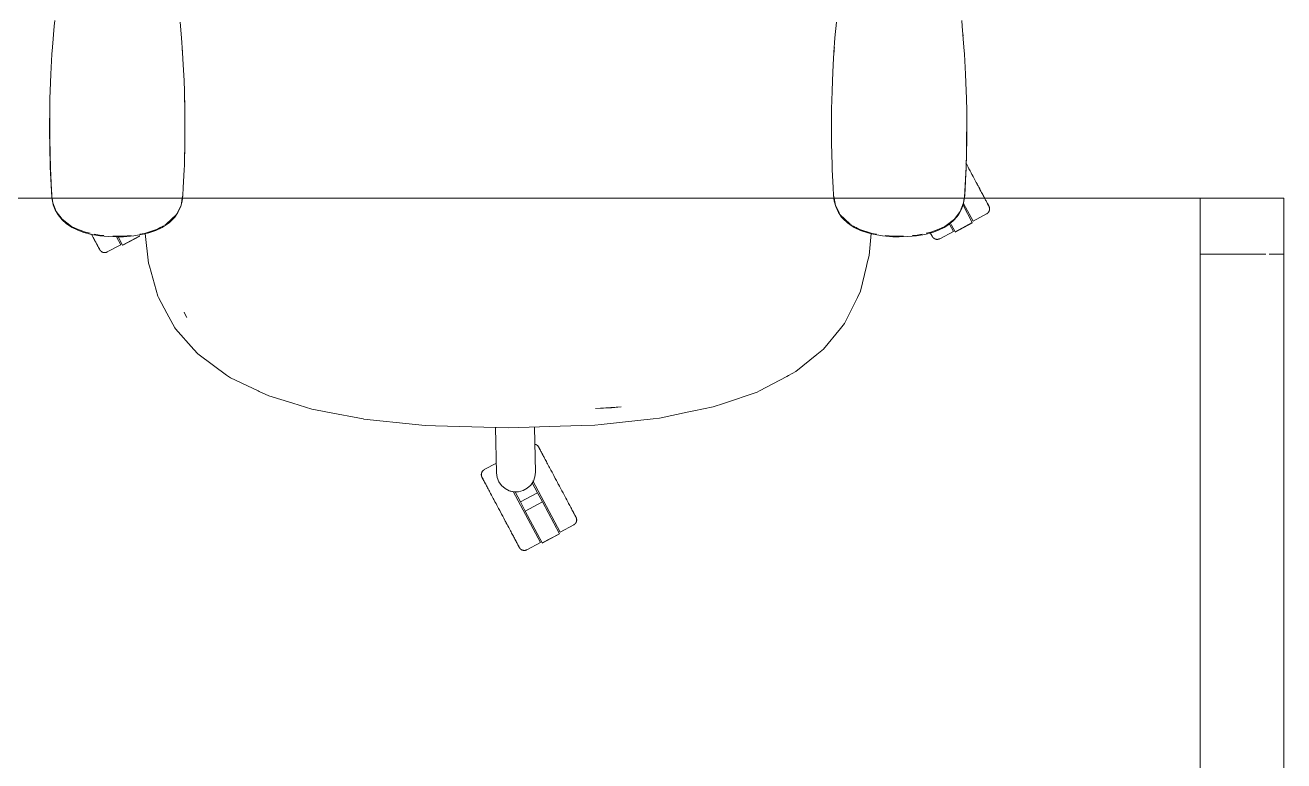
# Model space of a CAD drawing. Header units: millimetres. Extents: x 155927 to 317870, y -36033 to 97293.
# Drawn here: x 157578 to 158479, y 15635 to 16162 of the extents above; entities that cross this region are included whole.
import ezdxf

# ---------------------------------------------------------------- set-up
doc = ezdxf.new("R2010")
doc.units = ezdxf.units.MM
doc.header["$MEASUREMENT"] = 0
doc.layers.add('G-IMPT', color=8, linetype='CONTINUOUS', lineweight=9)
doc.layers.add('I-FURN', color=8, linetype='CONTINUOUS', lineweight=9)

msp = doc.modelspace()

# ---------------------------------------------------------------- linework, layer by layer
at = {"layer": 'G-IMPT'}
for p, q in [((157598.5, 16160.99), (157598.85, 16165.12)), ((158248.91, 16160.99), (158248.57, 16165.12)), ((157597.26, 16145.94), (157598.5, 16160.99)), ((157597.91, 16154.12), (157598.08, 16155.8)), ((157688.68, 16163.92), (157689.66, 16152.52)), ((158158.74, 16163.92), (158157.75, 16152.52)), ((158250.16, 16145.94), (158248.91, 16160.99)), ((158249.51, 16154.12), (158249.34, 16155.8)), ((157690.39, 16142.23), (157689.66, 16152.52)), ((158157.03, 16142.23), (158157.75, 16152.52)), ((157596.93, 16140.85), (157596.12, 16126.71)), ((157597.26, 16145.94), (157596.93, 16140.85)), ((157690.25, 16144.27), (157690.12, 16145.69)), ((157690.25, 16144.27), (157690.34, 16142.37)), ((157690.39, 16142.23), (157690.95, 16133.36)), ((158157.03, 16142.23), (158156.46, 16133.36)), ((158157.16, 16144.27), (158157.07, 16142.37)), ((158157.16, 16144.27), (158157.3, 16145.69)), ((158250.16, 16145.94), (158250.49, 16140.85)), ((158250.49, 16140.85), (158251.3, 16126.71)), ((157691.49, 16122.05), (157690.95, 16133.36)), ((158155.93, 16122.05), (158156.46, 16133.36)), ((157595.87, 16120.68), (157595.48, 16108.93)), ((157595.87, 16120.68), (157596.12, 16126.71)), ((157691.49, 16122.05), (157691.79, 16114.17)), ((158155.93, 16122.05), (158155.63, 16114.17)), ((158251.55, 16120.68), (158251.3, 16126.71)), ((158251.55, 16120.68), (158251.94, 16108.93)), ((157595.62, 16113.86), (157595.6, 16112.37)), ((157595.73, 16115.8), (157595.62, 16113.86)), ((157692.08, 16101.87), (157691.79, 16114.17)), ((157691.87, 16110.3), (157691.94, 16108.65)), ((158155.34, 16101.87), (158155.63, 16114.17)), ((158155.55, 16110.3), (158155.47, 16108.65)), ((158251.69, 16115.8), (158251.8, 16113.86)), ((158251.8, 16113.86), (158251.81, 16112.37)), ((157595.31, 16100.51), (157595.48, 16108.93)), ((157691.94, 16108.65), (157691.94, 16106.57)), ((157692.08, 16101.87), (157692.15, 16096.4)), ((158155.34, 16101.87), (158155.26, 16096.4)), ((158155.47, 16108.65), (158155.47, 16106.57)), ((158252.1, 16100.51), (158251.94, 16108.93)), ((157595.31, 16100.51), (157595.22, 16089.71)), ((157595.31, 16100.51), (157595.27, 16080.32)), ((157595.31, 16100.51), (157595.43, 16070.49)), ((157692.16, 16081.68), (157692.15, 16096.4)), ((158155.26, 16081.68), (158155.26, 16096.4)), ((158252.1, 16100.51), (158251.99, 16070.49)), ((158252.1, 16100.51), (158252.15, 16080.32)), ((158252.1, 16100.51), (158252.19, 16089.71)), ((157595.43, 16070.49), (157595.22, 16089.71)), ((158251.99, 16070.49), (158252.19, 16089.71)), ((157595.27, 16080.32), (157595.43, 16070.49)), ((157595.27, 16080.32), (157595.77, 16058.93)), ((157595.27, 16080.32), (157595.73, 16060.14)), ((157595.31, 16080.32), (157595.29, 16078.29)), ((157595.29, 16078.29), (157595.36, 16076.38)), ((157692.11, 16077.17), (157691.73, 16061.5)), ((157692.11, 16077.17), (157692.16, 16081.68)), ((158155.31, 16077.17), (158155.26, 16081.68)), ((158155.31, 16077.17), (158155.69, 16061.5)), ((158252.15, 16080.32), (158251.65, 16058.93)), ((158252.15, 16080.32), (158251.68, 16060.14)), ((158252.15, 16080.32), (158251.99, 16070.49)), ((158252.13, 16078.29), (158252.06, 16076.38)), ((158252.11, 16080.32), (158252.13, 16078.29)), ((157595.43, 16070.49), (157595.77, 16058.93)), ((157691.83, 16065.95), (157691.93, 16068.23)), ((157691.93, 16070.45), (157691.93, 16068.23)), ((158155.49, 16070.45), (158155.49, 16068.23)), ((158155.58, 16065.95), (158155.49, 16068.23)), ((158251.99, 16070.49), (158251.65, 16058.93)), ((157595.77, 16058.93), (157595.73, 16060.14)), ((157595.73, 16060.14), (157596.82, 16038.35)), ((157595.73, 16060.14), (157596.71, 16039.96)), ((157595.77, 16058.93), (157596.82, 16038.35)), ((157690.99, 16045.4), (157691.61, 16057.96)), ((157691.73, 16061.5), (157691.61, 16057.96)), ((158155.69, 16061.5), (158155.81, 16057.96)), ((158156.43, 16045.4), (158155.81, 16057.96)), ((158251.68, 16060.14), (158250.6, 16038.35)), ((158251.65, 16058.93), (158250.6, 16038.35)), ((158251.68, 16060.14), (158250.71, 16039.96)), ((158251.65, 16058.93), (158251.68, 16060.14)), ((157596.82, 16038.35), (157596.71, 16039.96)), ((157596.82, 16038.35), (157597.07, 16036.7)), ((157690.28, 16037.66), (157690.71, 16039.96)), ((157690.71, 16039.73), (157690.45, 16037.66)), ((157690.99, 16045.4), (157690.71, 16039.73)), ((158156.43, 16045.4), (158156.71, 16039.73)), ((158157.14, 16037.66), (158156.71, 16039.96)), ((158156.71, 16039.73), (158156.97, 16037.66)), ((158250.6, 16038.35), (158250.34, 16036.7)), ((158250.6, 16038.35), (158250.71, 16039.96)), ((157597.54, 16034.49), (157597.06, 16037.66)), ((157597.52, 16034.31), (157597.07, 16036.7)), ((157597.52, 16034.31), (157597.88, 16032.96)), ((157597.54, 16034.49), (157599.95, 16028.29)), ((157599.28, 16029.32), (157597.88, 16032.96)), ((157599.28, 16029.32), (157601.24, 16025.89)), ((157687.15, 16027.45), (157689.14, 16031.77)), ((157687.24, 16028.36), (157689.34, 16032.61)), ((157690.21, 16035.72), (157689.14, 16031.77)), ((157689.34, 16032.61), (157690.28, 16037.66)), ((157690.45, 16037.66), (157690.21, 16035.72)), ((158156.97, 16037.66), (158157.21, 16035.72)), ((158158.08, 16032.61), (158157.14, 16037.66)), ((158157.21, 16035.72), (158158.28, 16031.77)), ((158160.18, 16028.36), (158158.08, 16032.61)), ((158160.26, 16027.45), (158158.28, 16031.77)), ((158248.14, 16029.32), (158246.18, 16025.89)), ((158249.88, 16034.49), (158247.47, 16028.29)), ((158248.14, 16029.32), (158249.53, 16032.96)), ((158249.9, 16034.31), (158249.53, 16032.96)), ((158249.88, 16034.49), (158250.36, 16037.66)), ((158249.9, 16034.31), (158250.34, 16036.7)), ((157599.95, 16028.29), (157604.11, 16022.67)), ((157601.24, 16025.89), (157604.31, 16022.15)), ((157604.11, 16022.67), (157610.9, 16017.45)), ((157607.35, 16019.48), (157604.31, 16022.15)), ((157677.67, 16018.52), (157680.83, 16020.41)), ((157678.74, 16019.21), (157686.13, 16026.12)), ((157678.74, 16019.21), (157680.21, 16020.49)), ((157680.36, 16020.63), (157683.9, 16023.7)), ((157683.82, 16022.9), (157680.77, 16020.04)), ((157680.83, 16020.41), (157686.13, 16026.12)), ((157683.82, 16022.9), (157684.95, 16024.23)), ((157686.13, 16026.12), (157683.9, 16023.7)), ((157687.15, 16027.45), (157684.95, 16024.23)), ((157687.23, 16028.35), (157686.13, 16026.12)), ((158160.18, 16028.35), (158161.29, 16026.12)), ((158160.26, 16027.45), (158162.47, 16024.23)), ((158161.29, 16026.12), (158163.52, 16023.7)), ((158168.68, 16019.21), (158161.29, 16026.12)), ((158166.59, 16020.41), (158161.29, 16026.12)), ((158163.6, 16022.9), (158162.47, 16024.23)), ((158167.05, 16020.63), (158163.52, 16023.7)), ((158163.6, 16022.9), (158166.65, 16020.04)), ((158169.74, 16018.52), (158166.59, 16020.41)), ((158168.68, 16019.21), (158167.21, 16020.49)), ((158243.3, 16022.67), (158236.51, 16017.45)), ((158240.07, 16019.48), (158243.1, 16022.15)), ((158246.18, 16025.89), (158243.1, 16022.15)), ((158247.47, 16028.29), (158243.3, 16022.67)), ((157611.4, 16016.83), (157607.35, 16019.48)), ((157610.9, 16017.45), (157615.3, 16015.61)), ((157611.4, 16016.83), (157615.47, 16014.84)), ((157620.92, 16013.28), (157615.3, 16015.61)), ((157619.81, 16013.26), (157615.47, 16014.84)), ((157619.81, 16013.26), (157625.29, 16011.83)), ((157620.92, 16013.28), (157624.38, 16012.57)), ((157631.22, 16010.83), (157625.29, 16011.83)), ((157627.13, 16012.01), (157630.88, 16011.24)), ((157630.88, 16011.24), (157634.09, 16011.05)), ((157662.29, 16011.86), (157655.53, 16010.75)), ((157659.84, 16011.95), (157663.13, 16012.41)), ((157666.22, 16012.84), (157662.29, 16011.86)), ((157663.13, 16012.41), (157672.52, 16015.44)), ((157663.64, 16012.53), (157666.05, 15991.26)), ((157666.22, 16012.84), (157671.3, 16014.58)), ((157671.3, 16014.58), (157675.94, 16016.79)), ((157672.52, 16015.44), (157674.98, 16016.91)), ((157675.44, 16017.19), (157676.88, 16018.05)), ((157675.94, 16016.79), (157677.32, 16017.59)), ((157680.77, 16020.04), (157677.32, 16017.59)), ((158166.65, 16020.04), (158170.1, 16017.59)), ((158171.47, 16016.79), (158170.1, 16017.59)), ((158171.97, 16017.19), (158170.53, 16018.05)), ((158176.11, 16014.58), (158171.47, 16016.79)), ((158174.89, 16015.44), (158172.44, 16016.91)), ((158184.29, 16012.41), (158174.89, 16015.44)), ((158181.2, 16012.84), (158176.11, 16014.58)), ((158181.2, 16012.84), (158185.13, 16011.86)), ((158183.66, 16012.55), (158182.22, 15996.67)), ((158187.58, 16011.95), (158184.29, 16012.41)), ((158185.13, 16011.86), (158191.89, 16010.75)), ((158216.54, 16011.24), (158213.33, 16011.05)), ((158216.2, 16010.83), (158222.13, 16011.83)), ((158220.29, 16012.01), (158216.54, 16011.24)), ((158227.61, 16013.26), (158222.13, 16011.83)), ((158226.5, 16013.28), (158223.03, 16012.57)), ((158226.5, 16013.28), (158232.12, 16015.61)), ((158227.61, 16013.26), (158231.94, 16014.84)), ((158236.02, 16016.83), (158231.94, 16014.84)), ((158236.51, 16017.45), (158232.12, 16015.61)), ((158236.02, 16016.83), (158240.07, 16019.48)), ((157631.22, 16010.83), (157637.37, 16010.26)), ((157643.71, 16010.08), (157637.37, 16010.26)), ((157640.6, 16010.65), (157643.71, 16010.46)), ((157650.87, 16010.69), (157643.71, 16010.46)), ((157648.21, 16010.17), (157643.71, 16010.08)), ((157648.21, 16010.17), (157655.53, 16010.75)), ((157650.87, 16010.69), (157653.65, 16011.08)), ((158199.2, 16010.17), (158191.89, 16010.75)), ((158196.54, 16010.69), (158193.76, 16011.08)), ((158196.54, 16010.69), (158203.71, 16010.46)), ((158199.2, 16010.17), (158203.71, 16010.08)), ((158206.82, 16010.65), (158203.71, 16010.46)), ((158203.71, 16010.08), (158210.05, 16010.26)), ((158216.2, 16010.83), (158210.05, 16010.26)), ((158182.22, 15996.67), (158180.92, 15991.38)), ((157666.69, 15989), (157666.05, 15991.26)), ((157666.69, 15989), (157672.69, 15967.65)), ((158175.94, 15971.07), (158180.34, 15989.01)), ((158180.34, 15989.01), (158180.92, 15991.38)), ((157672.69, 15967.65), (157673.29, 15966.54)), ((157673.29, 15966.54), (157679.3, 15955.3)), ((158173.79, 15966.7), (158168.15, 15955.23)), ((158173.79, 15966.7), (158175.94, 15971.07)), ((157679.3, 15955.3), (157684.88, 15944.86)), ((157692.32, 15954.46), (157691.54, 15956.06)), ((157693.5, 15952.17), (157691.54, 15956.06)), ((157693.5, 15952.17), (157692.32, 15954.46)), ((158161.64, 15944.42), (158164.62, 15948.07)), ((158164.62, 15948.07), (158168.15, 15955.23)), ((157685.47, 15944.2), (157684.88, 15944.86)), ((157698.49, 15929.41), (157685.47, 15944.2)), ((158161.64, 15944.42), (158149.47, 15929.47)), ((157698.49, 15929.41), (157701.36, 15926.15)), ((157702.33, 15925.43), (157701.36, 15926.15)), ((157721.82, 15910.86), (157702.33, 15925.43)), ((158129.68, 15913.5), (158144.81, 15925.71)), ((158149.47, 15929.47), (158144.81, 15925.71)), ((158129.68, 15913.5), (158124.55, 15910.79)), ((157721.82, 15910.86), (157722.6, 15910.4)), ((157722.6, 15910.4), (157724.17, 15909.46)), ((157724.88, 15909.03), (157724.17, 15909.46)), ((157724.88, 15909.03), (157744.52, 15899.77)), ((158123.17, 15910.07), (158103.66, 15899.77)), ((158123.17, 15910.07), (158124.55, 15910.79)), ((157744.52, 15899.77), (157745.44, 15899.34)), ((157752.2, 15896.15), (157745.44, 15899.34)), ((157752.2, 15896.15), (157769.48, 15890.82)), ((158077.91, 15890.74), (158102, 15898.89)), ((158103.66, 15899.77), (158102, 15898.89)), ((157769.48, 15890.82), (157783.08, 15886.63)), ((157783.08, 15886.63), (157790.69, 15885.17)), ((157794.35, 15884.47), (157790.69, 15885.17)), ((157986.33, 15887.03), (158004.61, 15888.28)), ((157986.33, 15887.03), (157997.67, 15887.66)), ((158004.61, 15888.28), (157997.67, 15887.66)), ((158052.98, 15884.59), (158056.66, 15885.36)), ((158056.66, 15885.36), (158070.48, 15888.23)), ((158077.91, 15890.74), (158070.48, 15888.23)), ((157794.35, 15884.47), (157819.73, 15879.6)), ((157820.19, 15879.51), (157819.73, 15879.6)), ((157820.19, 15879.51), (157857.18, 15875.69)), ((157990.17, 15875.63), (158027.62, 15879.76)), ((158032.03, 15880.24), (158027.62, 15879.76)), ((158052.98, 15884.59), (158032.03, 15880.24)), ((157857.18, 15875.69), (157864.25, 15874.96)), ((157871.51, 15874.74), (157864.25, 15874.96)), ((157923.67, 15873.12), (157871.51, 15874.74)), ((157975.86, 15874.82), (157923.67, 15873.12)), ((157975.86, 15874.82), (157985.8, 15875.15)), ((157990.17, 15875.63), (157985.8, 15875.15))]:
    msp.add_line(p, q, dxfattribs=at)
at = {"layer": 'I-FURN'}
for p, q in [((158252.13, 16061.84), (158251.6, 16062.82)), ((158251.84, 16062.37), (158252.37, 16061.38)), ((158252.65, 16060.85), (158252.13, 16061.84)), ((158252.37, 16061.38), (158252.9, 16060.39)), ((158253.18, 16059.85), (158252.65, 16060.85)), ((158252.9, 16060.39), (158253.43, 16059.39)), ((158253.72, 16058.85), (158253.18, 16059.85)), ((158253.43, 16059.39), (158253.96, 16058.39)), ((158254.25, 16057.84), (158253.72, 16058.85)), ((158253.96, 16058.39), (158254.5, 16057.38)), ((158254.79, 16056.84), (158254.25, 16057.84)), ((158254.5, 16057.38), (158255.03, 16056.38)), ((158255.32, 16055.83), (158254.79, 16056.84)), ((158255.03, 16056.38), (158255.57, 16055.37)), ((158255.85, 16054.83), (158255.32, 16055.83)), ((158255.57, 16055.37), (158256.1, 16054.37)), ((158256.38, 16053.83), (158255.85, 16054.83)), ((158256.1, 16054.37), (158256.63, 16053.37)), ((158256.91, 16052.84), (158256.38, 16053.83)), ((158256.63, 16053.37), (158257.16, 16052.38)), ((158257.44, 16051.85), (158256.91, 16052.84)), ((158257.16, 16052.38), (158257.68, 16051.4)), ((158257.96, 16050.87), (158257.44, 16051.85)), ((158257.68, 16051.4), (158258.2, 16050.42)), ((158258.47, 16049.9), (158257.96, 16050.87)), ((158258.2, 16050.42), (158258.71, 16049.46)), ((158258.98, 16048.95), (158258.47, 16049.9)), ((158258.71, 16049.46), (158259.21, 16048.51)), ((158259.48, 16048), (158258.98, 16048.95)), ((158259.21, 16048.51), (158259.71, 16047.57)), ((158259.98, 16047.07), (158259.48, 16048)), ((158259.71, 16047.57), (158260.2, 16046.65)), ((158260.46, 16046.16), (158259.98, 16047.07)), ((158260.2, 16046.65), (158260.69, 16045.74)), ((158260.94, 16045.26), (158260.46, 16046.16)), ((158260.69, 16045.74), (158261.16, 16044.86)), ((158261.41, 16044.38), (158260.94, 16045.26)), ((158261.16, 16044.86), (158261.62, 16043.99)), ((158261.86, 16043.53), (158261.41, 16044.38)), ((158261.62, 16043.99), (158262.07, 16043.14)), ((158262.31, 16042.69), (158261.86, 16043.53)), ((158262.74, 16041.88), (158262.31, 16042.69)), ((158263.16, 16041.09), (158262.74, 16041.88)), ((158263.56, 16040.33), (158263.16, 16041.09)), ((158263.95, 16039.6), (158263.56, 16040.33)), ((158264.33, 16038.89), (158263.95, 16039.6)), ((158264.69, 16038.21), (158264.33, 16038.89)), ((158265.03, 16037.56), (158264.69, 16038.21)), ((158479.25, 16037.66), (156879.25, 16037.66)), ((156879.25, 16037.66), (158479.25, 16037.66)), ((158249.47, 16032.76), (158256.12, 16020.25)), ((158256.66, 16021.37), (158249.92, 16034.04)), ((158265.36, 16036.95), (158265.03, 16037.56)), ((158265.67, 16036.36), (158265.36, 16036.95)), ((158265.51, 16036.67), (158265.81, 16036.11)), ((158265.97, 16035.81), (158265.67, 16036.36)), ((158265.81, 16036.11), (158266.09, 16035.57)), ((158266.24, 16035.3), (158265.97, 16035.81)), ((158266.09, 16035.57), (158266.36, 16035.07)), ((158266.5, 16034.81), (158266.24, 16035.3)), ((158266.36, 16035.07), (158266.61, 16034.6)), ((158266.73, 16034.37), (158266.5, 16034.81)), ((158266.61, 16034.6), (158266.84, 16034.17)), ((158266.95, 16033.96), (158266.73, 16034.37)), ((158266.84, 16034.17), (158267.05, 16033.78)), ((158267.15, 16033.58), (158266.95, 16033.96)), ((158267.05, 16033.78), (158267.23, 16033.42)), ((158267.33, 16033.25), (158267.15, 16033.58)), ((158267.23, 16033.42), (158267.4, 16033.11)), ((158267.49, 16032.95), (158267.33, 16033.25)), ((158267.4, 16033.11), (158267.55, 16032.83)), ((158267.62, 16032.69), (158267.49, 16032.95)), ((158267.55, 16032.83), (158267.68, 16032.59)), ((158267.74, 16032.47), (158267.62, 16032.69)), ((158267.68, 16032.59), (158267.79, 16032.39)), ((158267.84, 16032.29), (158267.74, 16032.47)), ((158267.79, 16032.39), (158267.87, 16032.22)), ((158267.91, 16032.15), (158267.84, 16032.29)), ((158267.87, 16032.22), (158267.94, 16032.1)), ((158267.96, 16032.05), (158267.91, 16032.15)), ((158267.94, 16032.1), (158267.98, 16032.02)), ((158268, 16031.99), (158267.96, 16032.05)), ((158267.98, 16032.02), (158268, 16031.98)), ((158268.01, 16031.97), (158268, 16031.99)), ((158268, 16031.98), (158268.01, 16031.97)), ((158268.01, 16031.97), (158268.08, 16031.83)), ((158268.08, 16031.83), (158268.15, 16031.68)), ((158268.15, 16031.68), (158268.21, 16031.53)), ((158268.21, 16031.53), (158268.26, 16031.38)), ((158268.26, 16031.38), (158268.31, 16031.23)), ((158268.31, 16031.23), (158268.35, 16031.07)), ((158268.37, 16029.16), (158268.33, 16029)), ((158268.35, 16031.07), (158268.39, 16030.92)), ((158268.41, 16029.31), (158268.37, 16029.16)), ((158268.39, 16030.92), (158268.42, 16030.76)), ((158268.43, 16029.47), (158268.41, 16029.31)), ((158268.42, 16030.76), (158268.45, 16030.6)), ((158268.45, 16029.63), (158268.43, 16029.47)), ((158268.45, 16030.6), (158268.46, 16030.44)), ((158268.47, 16029.79), (158268.45, 16029.63)), ((158268.46, 16030.44), (158268.47, 16030.28)), ((158268.47, 16030.28), (158268.48, 16030.12)), ((158268.48, 16029.95), (158268.47, 16029.79)), ((158268.48, 16030.12), (158268.48, 16029.95)), ((158419.25, 16037.66), (158419.25, 15997.66)), ((158419.25, 15602.66), (158419.25, 16037.66)), ((158479.25, 16037.66), (158419.25, 16037.66)), ((158419.25, 16037.66), (158479.25, 16037.66)), ((158479.25, 16037.66), (158479.25, 15237.66)), ((158479.25, 15997.66), (158479.25, 16037.66)), ((158479.25, 15237.66), (158479.25, 16037.66)), ((158479.25, 16037.66), (158479.25, 15237.66)), ((158256.12, 16020.25), (158243.76, 16013.68)), ((158256.66, 16021.37), (158266.34, 16026.52)), ((158266.38, 16026.54), (158266.34, 16026.52)), ((158266.52, 16026.62), (158266.38, 16026.54)), ((158266.66, 16026.71), (158266.52, 16026.62)), ((158266.79, 16026.8), (158266.66, 16026.71)), ((158266.92, 16026.9), (158266.79, 16026.8)), ((158267.04, 16027), (158266.92, 16026.9)), ((158267.16, 16027.1), (158267.04, 16027)), ((158267.28, 16027.21), (158267.16, 16027.1)), ((158267.39, 16027.33), (158267.28, 16027.21)), ((158267.5, 16027.45), (158267.39, 16027.33)), ((158267.6, 16027.57), (158267.5, 16027.45)), ((158267.7, 16027.7), (158267.6, 16027.57)), ((158267.79, 16027.83), (158267.7, 16027.7)), ((158267.88, 16027.97), (158267.79, 16027.83)), ((158267.96, 16028.11), (158267.88, 16027.97)), ((158268.04, 16028.25), (158267.96, 16028.11)), ((158268.11, 16028.4), (158268.04, 16028.25)), ((158268.17, 16028.54), (158268.11, 16028.4)), ((158268.23, 16028.69), (158268.17, 16028.54)), ((158268.29, 16028.85), (158268.23, 16028.69)), ((158268.33, 16029), (158268.29, 16028.85)), ((157625.17, 16012.05), (157625.61, 16011.22)), ((157625.61, 16011.22), (157626.03, 16010.42)), ((158225.99, 16013.01), (158226.22, 16012.58)), ((158226.34, 16012.36), (158226.12, 16012.77)), ((158226.22, 16012.58), (158226.43, 16012.18)), ((158226.53, 16011.99), (158226.34, 16012.36)), ((158226.43, 16012.18), (158226.62, 16011.83)), ((158226.71, 16011.65), (158226.53, 16011.99)), ((158226.62, 16011.83), (158226.79, 16011.51)), ((158226.87, 16011.36), (158226.71, 16011.65)), ((158226.79, 16011.51), (158226.94, 16011.23)), ((158227.01, 16011.1), (158226.87, 16011.36)), ((158226.94, 16011.23), (158227.06, 16010.99)), ((158232.84, 16008.71), (158242.53, 16013.86)), ((158242.53, 16013.86), (158239.77, 16019.05)), ((158243.76, 16013.68), (158240.94, 16018.97)), ((158243.85, 16013.51), (158256.21, 16020.08)), ((157626.03, 16010.42), (157626.45, 16009.65)), ((157626.45, 16009.65), (157626.84, 16008.9)), ((157626.84, 16008.9), (157627.23, 16008.18)), ((157627.23, 16008.18), (157627.6, 16007.48)), ((157627.6, 16007.48), (157627.95, 16006.82)), ((157627.95, 16006.82), (157628.29, 16006.18)), ((157628.29, 16006.18), (157628.61, 16005.58)), ((157628.77, 16005.27), (157628.46, 16005.86)), ((157628.61, 16005.58), (157628.91, 16005.01)), ((157629.07, 16004.72), (157628.77, 16005.27)), ((157628.91, 16005.01), (157629.19, 16004.48)), ((157629.34, 16004.2), (157629.07, 16004.72)), ((157629.19, 16004.48), (157629.46, 16003.98)), ((157629.6, 16003.72), (157629.34, 16004.2)), ((157629.46, 16003.98), (157629.71, 16003.51)), ((157629.83, 16003.27), (157629.6, 16003.72)), ((157629.71, 16003.51), (157629.94, 16003.08)), ((157630.05, 16002.86), (157629.83, 16003.27)), ((157629.94, 16003.08), (157630.15, 16002.69)), ((157630.25, 16002.49), (157630.05, 16002.86)), ((157630.15, 16002.69), (157630.34, 16002.33)), ((157630.43, 16002.16), (157630.25, 16002.49)), ((157630.34, 16002.33), (157630.5, 16002.02)), ((157630.59, 16001.86), (157630.43, 16002.16)), ((157636.56, 15999.21), (157646.24, 16004.36)), ((157646.24, 16004.36), (157643.25, 16009.99)), ((157647.47, 16004.18), (157644.66, 16009.47)), ((157659.84, 16010.75), (157647.47, 16004.18)), ((157647.57, 16004.01), (157659.93, 16010.58)), ((157659.79, 16010.85), (157659.84, 16010.75)), ((158227.13, 16010.88), (158227.01, 16011.1)), ((158227.06, 16010.99), (158227.17, 16010.79)), ((158227.22, 16010.7), (158227.13, 16010.88)), ((158227.17, 16010.79), (158227.26, 16010.63)), ((158227.3, 16010.56), (158227.22, 16010.7)), ((158227.26, 16010.63), (158227.32, 16010.51)), ((158227.35, 16010.46), (158227.3, 16010.56)), ((158227.32, 16010.51), (158227.37, 16010.42)), ((158227.38, 16010.4), (158227.35, 16010.46)), ((158227.37, 16010.42), (158227.39, 16010.38)), ((158227.39, 16010.38), (158227.38, 16010.4)), ((158227.41, 16010.34), (158227.39, 16010.38)), ((158227.39, 16010.38), (158227.39, 16010.38)), ((158227.49, 16010.2), (158227.41, 16010.34)), ((158227.58, 16010.06), (158227.49, 16010.2)), ((158227.67, 16009.93), (158227.58, 16010.06)), ((158227.76, 16009.8), (158227.67, 16009.93)), ((158227.87, 16009.67), (158227.76, 16009.8)), ((158227.97, 16009.55), (158227.87, 16009.67)), ((158228.08, 16009.44), (158227.97, 16009.55)), ((158228.2, 16009.32), (158228.08, 16009.44)), ((158228.32, 16009.22), (158228.2, 16009.32)), ((158228.44, 16009.11), (158228.32, 16009.22)), ((158228.57, 16009.02), (158228.44, 16009.11)), ((158228.7, 16008.92), (158228.57, 16009.02)), ((158228.84, 16008.84), (158228.7, 16008.92)), ((158228.98, 16008.75), (158228.84, 16008.84)), ((158229.12, 16008.68), (158228.98, 16008.75)), ((158229.27, 16008.61), (158229.12, 16008.68)), ((158229.41, 16008.54), (158229.27, 16008.61)), ((158229.56, 16008.48), (158229.41, 16008.54)), ((158229.72, 16008.43), (158229.56, 16008.48)), ((158229.87, 16008.39), (158229.72, 16008.43)), ((158230.03, 16008.35), (158229.87, 16008.39)), ((158230.18, 16008.31), (158230.03, 16008.35)), ((158230.34, 16008.28), (158230.18, 16008.31)), ((158230.5, 16008.26), (158230.34, 16008.28)), ((158230.66, 16008.25), (158230.5, 16008.26)), ((158230.82, 16008.24), (158230.66, 16008.25)), ((158230.99, 16008.24), (158230.82, 16008.24)), ((158231.15, 16008.24), (158230.99, 16008.24)), ((158231.31, 16008.25), (158231.15, 16008.24)), ((158231.47, 16008.27), (158231.31, 16008.25)), ((158231.63, 16008.3), (158231.47, 16008.27)), ((158231.79, 16008.33), (158231.63, 16008.3)), ((158231.94, 16008.36), (158231.79, 16008.33)), ((158232.1, 16008.41), (158231.94, 16008.36)), ((158232.25, 16008.45), (158232.1, 16008.41)), ((158232.4, 16008.51), (158232.25, 16008.45)), ((158232.55, 16008.57), (158232.4, 16008.51)), ((158232.7, 16008.64), (158232.55, 16008.57)), ((158232.84, 16008.71), (158232.7, 16008.64)), ((157630.5, 16002.02), (157630.65, 16001.74)), ((157630.72, 16001.6), (157630.59, 16001.86)), ((157630.65, 16001.74), (157630.78, 16001.5)), ((157630.84, 16001.38), (157630.72, 16001.6)), ((157630.78, 16001.5), (157630.89, 16001.29)), ((157630.94, 16001.2), (157630.84, 16001.38)), ((157630.89, 16001.29), (157630.97, 16001.13)), ((157631.01, 16001.06), (157630.94, 16001.2)), ((157630.97, 16001.13), (157631.04, 16001.01)), ((157631.06, 16000.96), (157631.01, 16001.06)), ((157631.04, 16001.01), (157631.08, 16000.93)), ((157631.1, 16000.9), (157631.06, 16000.96)), ((157631.08, 16000.93), (157631.1, 16000.89)), ((157631.11, 16000.88), (157631.1, 16000.9)), ((157631.1, 16000.89), (157631.11, 16000.88)), ((157631.13, 16000.84), (157631.11, 16000.88)), ((157631.21, 16000.7), (157631.13, 16000.84)), ((157631.29, 16000.57), (157631.21, 16000.7)), ((157631.38, 16000.43), (157631.29, 16000.57)), ((157631.48, 16000.3), (157631.38, 16000.43)), ((157631.58, 16000.18), (157631.48, 16000.3)), ((157631.69, 16000.06), (157631.58, 16000.18)), ((157631.8, 15999.94), (157631.69, 16000.06)), ((157631.92, 15999.83), (157631.8, 15999.94)), ((157632.04, 15999.72), (157631.92, 15999.83)), ((157632.16, 15999.62), (157632.04, 15999.72)), ((157632.29, 15999.52), (157632.16, 15999.62)), ((157632.42, 15999.43), (157632.29, 15999.52)), ((157632.56, 15999.34), (157632.42, 15999.43)), ((157632.69, 15999.26), (157632.56, 15999.34)), ((157632.84, 15999.18), (157632.69, 15999.26)), ((157632.98, 15999.11), (157632.84, 15999.18)), ((157633.13, 15999.05), (157632.98, 15999.11)), ((157633.28, 15998.99), (157633.13, 15999.05)), ((157633.43, 15998.94), (157633.28, 15998.99)), ((157633.59, 15998.89), (157633.43, 15998.94)), ((157633.74, 15998.85), (157633.59, 15998.89)), ((157633.9, 15998.82), (157633.74, 15998.85)), ((157634.06, 15998.79), (157633.9, 15998.82)), ((157634.22, 15998.77), (157634.06, 15998.79)), ((157634.38, 15998.75), (157634.22, 15998.77)), ((157634.54, 15998.74), (157634.38, 15998.75)), ((157634.7, 15998.74), (157634.54, 15998.74)), ((157634.86, 15998.75), (157634.7, 15998.74)), ((157635.02, 15998.76), (157634.86, 15998.75)), ((157635.18, 15998.78), (157635.02, 15998.76)), ((157635.34, 15998.8), (157635.18, 15998.78)), ((157635.5, 15998.83), (157635.34, 15998.8)), ((157635.66, 15998.87), (157635.5, 15998.83)), ((157635.81, 15998.91), (157635.66, 15998.87)), ((157635.97, 15998.96), (157635.81, 15998.91)), ((157636.12, 15999.01), (157635.97, 15998.96)), ((157636.27, 15999.07), (157636.12, 15999.01)), ((157636.41, 15999.14), (157636.27, 15999.07)), ((157636.56, 15999.21), (157636.41, 15999.14)), ((158419.25, 15997.66), (158419.25, 15277.66)), ((158466.35, 15997.66), (158419.25, 15997.66)), ((158466.35, 15997.66), (158419.25, 15997.66)), ((158479.25, 15997.66), (158468.67, 15997.66)), ((158479.25, 15997.66), (158468.67, 15997.66)), ((158479.25, 15277.66), (158479.25, 15997.66)), ((157915.21, 15841.06), (157914.65, 15873.4)), ((157942.63, 15873.74), (157943.19, 15841.55)), ((157942.9, 15861.42), (157943.06, 15861.38)), ((157943.06, 15861.38), (157943.21, 15861.34)), ((157943.21, 15861.34), (157943.37, 15861.28)), ((157943.37, 15861.28), (157943.52, 15861.23)), ((157943.52, 15861.23), (157943.66, 15861.16)), ((157943.66, 15861.16), (157943.81, 15861.09)), ((157943.81, 15861.09), (157943.95, 15861.01)), ((157943.95, 15861.01), (157944.09, 15860.93)), ((157944.09, 15860.93), (157944.23, 15860.85)), ((157944.23, 15860.85), (157944.36, 15860.75)), ((157944.36, 15860.75), (157944.49, 15860.66)), ((157944.49, 15860.66), (157944.61, 15860.55)), ((157944.61, 15860.55), (157944.73, 15860.45)), ((157944.73, 15860.45), (157944.85, 15860.33)), ((157944.85, 15860.33), (157944.96, 15860.22)), ((157944.96, 15860.22), (157945.06, 15860.09)), ((157945.06, 15860.09), (157945.16, 15859.97)), ((157945.16, 15859.97), (157945.26, 15859.84)), ((157945.26, 15859.84), (157945.35, 15859.71)), ((157945.35, 15859.71), (157945.44, 15859.57)), ((157945.44, 15859.57), (157945.52, 15859.43)), ((157945.52, 15859.43), (157945.54, 15859.39)), ((157945.54, 15859.39), (157945.55, 15859.37)), ((157945.56, 15859.34), (157945.54, 15859.39)), ((157945.54, 15859.39), (157945.54, 15859.39)), ((157945.55, 15859.37), (157945.58, 15859.31)), ((157945.61, 15859.26), (157945.56, 15859.34)), ((157945.58, 15859.31), (157945.63, 15859.21)), ((157945.67, 15859.14), (157945.61, 15859.26)), ((157945.63, 15859.21), (157945.71, 15859.07)), ((157945.76, 15858.98), (157945.67, 15859.14)), ((157945.71, 15859.07), (157945.8, 15858.89)), ((157945.86, 15858.78), (157945.76, 15858.98)), ((157945.8, 15858.89), (157945.92, 15858.67)), ((157945.99, 15858.54), (157945.86, 15858.78)), ((157945.92, 15858.67), (157946.06, 15858.41)), ((157946.14, 15858.26), (157945.99, 15858.54)), ((157946.06, 15858.41), (157946.22, 15858.12)), ((157946.31, 15857.94), (157946.14, 15858.26)), ((157946.22, 15858.12), (157946.39, 15857.78)), ((157946.5, 15857.58), (157946.31, 15857.94)), ((157946.39, 15857.78), (157946.59, 15857.41)), ((157946.71, 15857.19), (157946.5, 15857.58)), ((157946.59, 15857.41), (157946.81, 15857)), ((157946.94, 15856.76), (157946.71, 15857.19)), ((157946.81, 15857), (157947.05, 15856.55)), ((157947.18, 15856.3), (157946.94, 15856.76)), ((157947.05, 15856.55), (157947.3, 15856.07)), ((157947.45, 15855.79), (157947.18, 15856.3)), ((157947.3, 15856.07), (157947.58, 15855.55)), ((157947.73, 15855.26), (157947.45, 15855.79)), ((157947.58, 15855.55), (157947.87, 15855)), ((157948.04, 15854.69), (157947.73, 15855.26)), ((157947.87, 15855), (157948.18, 15854.42)), ((157948.36, 15854.09), (157948.04, 15854.69)), ((157948.69, 15853.45), (157948.36, 15854.09)), ((157949.05, 15852.79), (157948.69, 15853.45)), ((157949.42, 15852.1), (157949.05, 15852.79)), ((157949.8, 15851.37), (157949.42, 15852.1)), ((157950.2, 15850.62), (157949.8, 15851.37)), ((157950.61, 15849.85), (157950.2, 15850.62)), ((157951.04, 15849.05), (157950.61, 15849.85)), ((157951.48, 15848.22), (157951.04, 15849.05)), ((157904.45, 15839.81), (157904.46, 15839.98)), ((157904.46, 15839.98), (157904.47, 15840.14)), ((157904.47, 15840.14), (157904.5, 15840.3)), ((157904.5, 15840.3), (157904.52, 15840.45)), ((157904.52, 15840.45), (157904.56, 15840.61)), ((157904.56, 15840.61), (157904.6, 15840.77)), ((157904.6, 15840.77), (157904.64, 15840.92)), ((157904.64, 15840.92), (157904.7, 15841.08)), ((157904.7, 15841.08), (157904.75, 15841.23)), ((157904.75, 15841.23), (157904.82, 15841.37)), ((157904.82, 15841.37), (157904.89, 15841.52)), ((157904.89, 15841.52), (157904.97, 15841.66)), ((157904.97, 15841.66), (157905.05, 15841.8)), ((157905.05, 15841.8), (157905.13, 15841.93)), ((157905.13, 15841.93), (157905.23, 15842.07)), ((157905.23, 15842.07), (157905.32, 15842.2)), ((157905.32, 15842.2), (157905.43, 15842.32)), ((157905.43, 15842.32), (157905.53, 15842.44)), ((157905.53, 15842.44), (157905.65, 15842.55)), ((157905.65, 15842.55), (157905.76, 15842.67)), ((157905.76, 15842.67), (157905.89, 15842.77)), ((157905.89, 15842.77), (157906.01, 15842.87)), ((157906.01, 15842.87), (157906.14, 15842.97)), ((157906.14, 15842.97), (157906.27, 15843.06)), ((157906.27, 15843.06), (157906.41, 15843.15)), ((157906.41, 15843.15), (157906.55, 15843.23)), ((157906.55, 15843.23), (157906.59, 15843.25)), ((157915.43, 15847.95), (157906.59, 15843.25)), ((157915.68, 15837.72), (157915.21, 15841.06)), ((157943.19, 15841.55), (157942.85, 15838.19)), ((157951.93, 15847.38), (157951.48, 15848.22)), ((157952.39, 15846.51), (157951.93, 15847.38)), ((157952.86, 15845.62), (157952.39, 15846.51)), ((157953.34, 15844.72), (157952.86, 15845.62)), ((157953.08, 15845.21), (157953.57, 15844.29)), ((157953.83, 15843.79), (157953.34, 15844.72)), ((157953.57, 15844.29), (157954.06, 15843.36)), ((157954.33, 15842.86), (157953.83, 15843.79)), ((157954.06, 15843.36), (157954.56, 15842.42)), ((157954.84, 15841.9), (157954.33, 15842.86)), ((157954.56, 15842.42), (157955.07, 15841.46)), ((157955.35, 15840.94), (157954.84, 15841.9)), ((157955.07, 15841.46), (157955.59, 15840.49)), ((157955.87, 15839.97), (157955.35, 15840.94)), ((157955.59, 15840.49), (157956.11, 15839.51)), ((157956.39, 15838.98), (157955.87, 15839.97)), ((157904.45, 15839.65), (157904.45, 15839.81)), ((157904.45, 15839.49), (157904.45, 15839.65)), ((157904.47, 15839.33), (157904.45, 15839.49)), ((157904.48, 15839.17), (157904.47, 15839.33)), ((157904.51, 15839.01), (157904.48, 15839.17)), ((157904.54, 15838.85), (157904.51, 15839.01)), ((157904.57, 15838.7), (157904.54, 15838.85)), ((157904.62, 15838.54), (157904.57, 15838.7)), ((157904.67, 15838.39), (157904.62, 15838.54)), ((157904.72, 15838.24), (157904.67, 15838.39)), ((157904.78, 15838.09), (157904.72, 15838.24)), ((157904.85, 15837.94), (157904.78, 15838.09)), ((157904.92, 15837.8), (157904.85, 15837.94)), ((157904.92, 15837.79), (157904.92, 15837.8)), ((157904.92, 15837.8), (157904.93, 15837.78)), ((157904.95, 15837.75), (157904.92, 15837.79)), ((157904.93, 15837.78), (157904.96, 15837.72)), ((157904.99, 15837.67), (157904.95, 15837.75)), ((157904.96, 15837.72), (157905.02, 15837.62)), ((157905.06, 15837.54), (157904.99, 15837.67)), ((157905.02, 15837.62), (157905.09, 15837.48)), ((157905.14, 15837.38), (157905.06, 15837.54)), ((157905.09, 15837.48), (157905.19, 15837.3)), ((157905.25, 15837.18), (157905.14, 15837.38)), ((157905.19, 15837.3), (157905.3, 15837.08)), ((157905.38, 15836.94), (157905.25, 15837.18)), ((157905.3, 15837.08), (157905.44, 15836.82)), ((157905.52, 15836.66), (157905.38, 15836.94)), ((157905.44, 15836.82), (157905.6, 15836.52)), ((157905.69, 15836.34), (157905.52, 15836.66)), ((157905.6, 15836.52), (157905.78, 15836.18)), ((157905.88, 15835.99), (157905.69, 15836.34)), ((157905.78, 15836.18), (157905.98, 15835.81)), ((157906.09, 15835.6), (157905.88, 15835.99)), ((157905.98, 15835.81), (157906.19, 15835.4)), ((157906.32, 15835.17), (157906.09, 15835.6)), ((157906.19, 15835.4), (157906.43, 15834.96)), ((157906.57, 15834.7), (157906.32, 15835.17)), ((157906.43, 15834.96), (157906.69, 15834.47)), ((157906.83, 15834.2), (157906.57, 15834.7)), ((157906.69, 15834.47), (157906.96, 15833.96)), ((157907.12, 15833.66), (157906.83, 15834.2)), ((157906.96, 15833.96), (157907.26, 15833.41)), ((157907.42, 15833.09), (157907.12, 15833.66)), ((157907.26, 15833.41), (157907.57, 15832.82)), ((157907.57, 15832.82), (157907.89, 15832.21)), ((157907.89, 15832.21), (157908.24, 15831.56)), ((157908.24, 15831.56), (157908.6, 15830.88)), ((157908.6, 15830.88), (157908.98, 15830.17)), ((157916.93, 15834.58), (157915.68, 15837.72)), ((157918.89, 15831.84), (157916.93, 15834.58)), ((157921.46, 15829.65), (157918.89, 15831.84)), ((157939.84, 15832.21), (157937.35, 15829.93)), ((157941.7, 15835.02), (157939.84, 15832.21)), ((157940.98, 15833.89), (157944.78, 15826.74)), ((157960.92, 15798.52), (157941.38, 15835.27)), ((157942.85, 15838.19), (157941.7, 15835.02)), ((157956.11, 15839.51), (157956.63, 15838.53)), ((157956.92, 15837.99), (157956.39, 15838.98)), ((157956.63, 15838.53), (157957.16, 15837.53)), ((157957.45, 15836.99), (157956.92, 15837.99)), ((157957.16, 15837.53), (157957.69, 15836.53)), ((157957.98, 15835.99), (157957.45, 15836.99)), ((157957.69, 15836.53), (157958.22, 15835.53)), ((157958.51, 15834.99), (157957.98, 15835.99)), ((157958.22, 15835.53), (157958.76, 15834.53)), ((157959.05, 15833.98), (157958.51, 15834.99)), ((157958.76, 15834.53), (157959.29, 15833.52)), ((157959.58, 15832.98), (157959.05, 15833.98)), ((157959.29, 15833.52), (157959.83, 15832.52)), ((157960.11, 15831.98), (157959.58, 15832.98)), ((157959.83, 15832.52), (157960.36, 15831.52)), ((157960.65, 15830.98), (157960.11, 15831.98)), ((157960.36, 15831.52), (157960.89, 15830.52)), ((157961.17, 15829.98), (157960.65, 15830.98)), ((157908.98, 15830.17), (157909.37, 15829.44)), ((157909.37, 15829.44), (157909.77, 15828.68)), ((157909.77, 15828.68), (157910.19, 15827.89)), ((157910.19, 15827.89), (157910.62, 15827.08)), ((157910.62, 15827.08), (157911.07, 15826.24)), ((157911.31, 15825.78), (157910.86, 15826.63)), ((157911.07, 15826.24), (157911.52, 15825.38)), ((157911.77, 15824.91), (157911.31, 15825.78)), ((157911.52, 15825.38), (157911.99, 15824.51)), ((157912.24, 15824.03), (157911.77, 15824.91)), ((157911.99, 15824.51), (157912.46, 15823.61)), ((157912.73, 15823.12), (157912.24, 15824.03)), ((157912.46, 15823.61), (157912.95, 15822.7)), ((157913.22, 15822.2), (157912.73, 15823.12)), ((157912.95, 15822.7), (157913.44, 15821.77)), ((157913.71, 15821.26), (157913.22, 15822.2)), ((157924.47, 15828.13), (157921.46, 15829.65)), ((157927.76, 15827.38), (157924.47, 15828.13)), ((157946.79, 15791.01), (157927.27, 15827.72)), ((157931.13, 15827.44), (157927.76, 15827.38)), ((157932.41, 15820.17), (157928.62, 15827.32)), ((157934.39, 15828.31), (157931.13, 15827.44)), ((157944.78, 15826.74), (157932.41, 15820.17)), ((157937.35, 15829.93), (157934.39, 15828.31)), ((157944.78, 15826.74), (157948.31, 15820.1)), ((157960.89, 15830.52), (157961.42, 15829.53)), ((157961.7, 15828.99), (157961.17, 15829.98)), ((157961.42, 15829.53), (157961.94, 15828.54)), ((157962.22, 15828.02), (157961.7, 15828.99)), ((157961.94, 15828.54), (157962.46, 15827.57)), ((157962.74, 15827.05), (157962.22, 15828.02)), ((157962.46, 15827.57), (157962.97, 15826.61)), ((157963.24, 15826.09), (157962.74, 15827.05)), ((157962.97, 15826.61), (157963.48, 15825.65)), ((157963.75, 15825.15), (157963.24, 15826.09)), ((157963.48, 15825.65), (157963.97, 15824.72)), ((157964.24, 15824.22), (157963.75, 15825.15)), ((157963.97, 15824.72), (157964.47, 15823.79)), ((157964.73, 15823.3), (157964.24, 15824.22)), ((157964.47, 15823.79), (157964.95, 15822.89)), ((157965.2, 15822.41), (157964.73, 15823.3)), ((157964.95, 15822.89), (157965.42, 15822)), ((157965.67, 15821.53), (157965.2, 15822.41)), ((157965.42, 15822), (157965.88, 15821.13)), ((157913.44, 15821.77), (157913.95, 15820.82)), ((157914.22, 15820.31), (157913.71, 15821.26)), ((157913.95, 15820.82), (157914.46, 15819.87)), ((157914.73, 15819.34), (157914.22, 15820.31)), ((157914.46, 15819.87), (157914.97, 15818.9)), ((157915.25, 15818.37), (157914.73, 15819.34)), ((157914.97, 15818.9), (157915.49, 15817.92)), ((157915.77, 15817.39), (157915.25, 15818.37)), ((157915.49, 15817.92), (157916.02, 15816.93)), ((157916.3, 15816.4), (157915.77, 15817.39)), ((157916.02, 15816.93), (157916.54, 15815.94)), ((157916.83, 15815.4), (157916.3, 15816.4)), ((157916.54, 15815.94), (157917.08, 15814.94)), ((157917.36, 15814.4), (157916.83, 15815.4)), ((157917.08, 15814.94), (157917.61, 15813.94)), ((157917.9, 15813.39), (157917.36, 15814.4)), ((157917.61, 15813.94), (157918.14, 15812.93)), ((157918.43, 15812.39), (157917.9, 15813.39)), ((157918.14, 15812.93), (157918.68, 15811.92)), ((157935.95, 15813.53), (157932.41, 15820.17)), ((157948.31, 15820.1), (157935.95, 15813.53)), ((157948.02, 15790.82), (157935.95, 15813.53)), ((157948.31, 15820.1), (157960.38, 15797.39)), ((157966.12, 15820.67), (157965.67, 15821.53)), ((157965.88, 15821.13), (157966.33, 15820.29)), ((157966.57, 15819.84), (157966.12, 15820.67)), ((157967, 15819.03), (157966.57, 15819.84)), ((157967.42, 15818.24), (157967, 15819.03)), ((157967.82, 15817.48), (157967.42, 15818.24)), ((157968.21, 15816.74), (157967.82, 15817.48)), ((157968.59, 15816.03), (157968.21, 15816.74)), ((157968.95, 15815.36), (157968.59, 15816.03)), ((157969.3, 15814.71), (157968.95, 15815.36)), ((157969.62, 15814.09), (157969.3, 15814.71)), ((157969.93, 15813.51), (157969.62, 15814.09)), ((157969.77, 15813.82), (157970.07, 15813.25)), ((157970.23, 15812.96), (157969.93, 15813.51)), ((157970.07, 15813.25), (157970.36, 15812.71)), ((157970.5, 15812.44), (157970.23, 15812.96)), ((157918.97, 15811.38), (157918.43, 15812.39)), ((157918.68, 15811.92), (157919.21, 15810.92)), ((157919.5, 15810.38), (157918.97, 15811.38)), ((157919.21, 15810.92), (157919.74, 15809.92)), ((157920.03, 15809.38), (157919.5, 15810.38)), ((157919.74, 15809.92), (157920.27, 15808.92)), ((157920.56, 15808.39), (157920.03, 15809.38)), ((157920.27, 15808.92), (157920.8, 15807.93)), ((157921.08, 15807.4), (157920.56, 15808.39)), ((157920.8, 15807.93), (157921.32, 15806.95)), ((157921.6, 15806.42), (157921.08, 15807.4)), ((157921.32, 15806.95), (157921.84, 15805.97)), ((157922.12, 15805.45), (157921.6, 15806.42)), ((157921.84, 15805.97), (157922.35, 15805.01)), ((157922.63, 15804.49), (157922.12, 15805.45)), ((157922.35, 15805.01), (157922.86, 15804.06)), ((157923.13, 15803.55), (157922.63, 15804.49)), ((157922.86, 15804.06), (157923.36, 15803.12)), ((157970.36, 15812.71), (157970.62, 15812.21)), ((157970.76, 15811.96), (157970.5, 15812.44)), ((157970.62, 15812.21), (157970.87, 15811.75)), ((157970.78, 15803.77), (157970.64, 15803.69)), ((157971, 15811.51), (157970.76, 15811.96)), ((157970.92, 15803.85), (157970.78, 15803.77)), ((157970.87, 15811.75), (157971.1, 15811.32)), ((157971.05, 15803.94), (157970.92, 15803.85)), ((157971.21, 15811.1), (157971, 15811.51)), ((157971.18, 15804.04), (157971.05, 15803.94)), ((157971.1, 15811.32), (157971.31, 15810.93)), ((157971.3, 15804.14), (157971.18, 15804.04)), ((157971.41, 15810.73), (157971.21, 15811.1)), ((157971.43, 15804.25), (157971.3, 15804.14)), ((157971.31, 15810.93), (157971.5, 15810.57)), ((157971.59, 15810.39), (157971.41, 15810.73)), ((157971.54, 15804.36), (157971.43, 15804.25)), ((157971.5, 15810.57), (157971.67, 15810.25)), ((157971.66, 15804.47), (157971.54, 15804.36)), ((157971.75, 15810.1), (157971.59, 15810.39)), ((157971.76, 15804.59), (157971.66, 15804.47)), ((157971.67, 15810.25), (157971.81, 15809.97)), ((157971.89, 15809.84), (157971.75, 15810.1)), ((157971.87, 15804.72), (157971.76, 15804.59)), ((157971.81, 15809.97), (157971.94, 15809.73)), ((157971.96, 15804.85), (157971.87, 15804.72)), ((157972, 15809.62), (157971.89, 15809.84)), ((157971.94, 15809.73), (157972.05, 15809.53)), ((157972.06, 15804.98), (157971.96, 15804.85)), ((157972.1, 15809.44), (157972, 15809.62)), ((157972.05, 15809.53), (157972.13, 15809.37)), ((157972.14, 15805.11), (157972.06, 15804.98)), ((157972.17, 15809.3), (157972.1, 15809.44)), ((157972.13, 15809.37), (157972.2, 15809.25)), ((157972.22, 15805.25), (157972.14, 15805.11)), ((157972.23, 15809.2), (157972.17, 15809.3)), ((157972.2, 15809.25), (157972.24, 15809.17)), ((157972.3, 15805.4), (157972.22, 15805.25)), ((157972.26, 15809.14), (157972.23, 15809.2)), ((157972.24, 15809.17), (157972.27, 15809.12)), ((157972.27, 15809.12), (157972.26, 15809.14)), ((157972.27, 15809.12), (157972.34, 15808.97)), ((157972.27, 15809.12), (157972.27, 15809.12)), ((157972.37, 15805.54), (157972.3, 15805.4)), ((157972.34, 15808.97), (157972.41, 15808.83)), ((157972.44, 15805.69), (157972.37, 15805.54)), ((157972.41, 15808.83), (157972.47, 15808.68)), ((157972.49, 15805.84), (157972.44, 15805.69)), ((157972.47, 15808.68), (157972.52, 15808.53)), ((157972.55, 15805.99), (157972.49, 15805.84)), ((157972.52, 15808.53), (157972.57, 15808.37)), ((157972.59, 15806.15), (157972.55, 15805.99)), ((157972.57, 15808.37), (157972.62, 15808.22)), ((157972.63, 15806.3), (157972.59, 15806.15)), ((157972.62, 15808.22), (157972.65, 15808.06)), ((157972.67, 15806.46), (157972.63, 15806.3)), ((157972.65, 15808.06), (157972.68, 15807.9)), ((157972.69, 15806.62), (157972.67, 15806.46)), ((157972.68, 15807.9), (157972.71, 15807.74)), ((157972.72, 15806.78), (157972.69, 15806.62)), ((157972.71, 15807.74), (157972.72, 15807.58)), ((157972.72, 15807.58), (157972.74, 15807.42)), ((157972.73, 15806.94), (157972.72, 15806.78)), ((157972.74, 15807.1), (157972.73, 15806.94)), ((157972.74, 15807.42), (157972.74, 15807.26)), ((157972.74, 15807.26), (157972.74, 15807.1)), ((157923.62, 15802.62), (157923.13, 15803.55)), ((157923.36, 15803.12), (157923.85, 15802.2)), ((157924.11, 15801.71), (157923.62, 15802.62)), ((157923.85, 15802.2), (157924.33, 15801.29)), ((157924.33, 15801.29), (157924.8, 15800.41)), ((157924.8, 15800.41), (157925.26, 15799.54)), ((157925.26, 15799.54), (157925.71, 15798.69)), ((157925.71, 15798.69), (157926.15, 15797.87)), ((157926.15, 15797.87), (157926.58, 15797.06)), ((157926.58, 15797.06), (157926.99, 15796.29)), ((157926.99, 15796.29), (157927.39, 15795.54)), ((157927.39, 15795.54), (157927.77, 15794.82)), ((157927.77, 15794.82), (157928.14, 15794.12)), ((157960.38, 15797.39), (157948.02, 15790.82)), ((157948.11, 15790.65), (157960.47, 15797.22)), ((157960.92, 15798.52), (157970.6, 15803.67)), ((157970.64, 15803.69), (157970.6, 15803.67)), ((157928.14, 15794.12), (157928.5, 15793.46)), ((157928.5, 15793.46), (157928.83, 15792.83)), ((157928.83, 15792.83), (157929.15, 15792.22)), ((157929.32, 15791.91), (157929.01, 15792.5)), ((157929.15, 15792.22), (157929.46, 15791.65)), ((157929.61, 15791.36), (157929.32, 15791.91)), ((157929.46, 15791.65), (157929.74, 15791.12)), ((157929.89, 15790.84), (157929.61, 15791.36)), ((157929.74, 15791.12), (157930.01, 15790.62)), ((157930.14, 15790.36), (157929.89, 15790.84)), ((157930.01, 15790.62), (157930.25, 15790.15)), ((157930.38, 15789.92), (157930.14, 15790.36)), ((157930.25, 15790.15), (157930.48, 15789.72)), ((157930.6, 15789.51), (157930.38, 15789.92)), ((157930.48, 15789.72), (157930.69, 15789.33)), ((157930.8, 15789.13), (157930.6, 15789.51)), ((157930.69, 15789.33), (157930.88, 15788.97)), ((157930.97, 15788.8), (157930.8, 15789.13)), ((157930.88, 15788.97), (157931.05, 15788.66)), ((157931.13, 15788.5), (157930.97, 15788.8)), ((157931.05, 15788.66), (157931.2, 15788.38)), ((157931.27, 15788.24), (157931.13, 15788.5)), ((157931.2, 15788.38), (157931.33, 15788.14)), ((157931.39, 15788.02), (157931.27, 15788.24)), ((157931.33, 15788.14), (157931.43, 15787.94)), ((157931.48, 15787.84), (157931.39, 15788.02)), ((157931.43, 15787.94), (157931.52, 15787.77)), ((157931.56, 15787.7), (157931.48, 15787.84)), ((157931.52, 15787.77), (157931.58, 15787.65)), ((157931.61, 15787.6), (157931.56, 15787.7)), ((157931.58, 15787.65), (157931.63, 15787.57)), ((157931.64, 15787.54), (157931.61, 15787.6)), ((157931.63, 15787.57), (157931.65, 15787.53)), ((157931.65, 15787.52), (157931.64, 15787.54)), ((157931.65, 15787.53), (157931.65, 15787.52)), ((157931.67, 15787.48), (157931.65, 15787.52)), ((157931.75, 15787.34), (157931.67, 15787.48)), ((157931.84, 15787.21), (157931.75, 15787.34)), ((157931.93, 15787.07), (157931.84, 15787.21)), ((157932.03, 15786.94), (157931.93, 15787.07)), ((157932.13, 15786.82), (157932.03, 15786.94)), ((157932.23, 15786.7), (157932.13, 15786.82)), ((157932.34, 15786.58), (157932.23, 15786.7)), ((157932.46, 15786.47), (157932.34, 15786.58)), ((157932.58, 15786.36), (157932.46, 15786.47)), ((157932.7, 15786.26), (157932.58, 15786.36)), ((157932.83, 15786.16), (157932.7, 15786.26)), ((157932.96, 15786.07), (157932.83, 15786.16)), ((157933.1, 15785.98), (157932.96, 15786.07)), ((157933.24, 15785.9), (157933.1, 15785.98)), ((157933.38, 15785.82), (157933.24, 15785.9)), ((157933.53, 15785.75), (157933.38, 15785.82)), ((157933.67, 15785.69), (157933.53, 15785.75)), ((157936.96, 15785.78), (157936.81, 15785.72)), ((157937.1, 15785.86), (157936.96, 15785.78)), ((157937.1, 15785.86), (157946.79, 15791.01)), ((157933.82, 15785.63), (157933.67, 15785.69)), ((157933.98, 15785.58), (157933.82, 15785.63)), ((157934.13, 15785.53), (157933.98, 15785.58)), ((157934.29, 15785.49), (157934.13, 15785.53)), ((157934.45, 15785.46), (157934.29, 15785.49)), ((157934.6, 15785.43), (157934.45, 15785.46)), ((157934.76, 15785.41), (157934.6, 15785.43)), ((157934.92, 15785.39), (157934.76, 15785.41)), ((157935.09, 15785.39), (157934.92, 15785.39)), ((157935.25, 15785.38), (157935.09, 15785.39)), ((157935.41, 15785.39), (157935.25, 15785.38)), ((157935.57, 15785.4), (157935.41, 15785.39)), ((157935.73, 15785.42), (157935.57, 15785.4)), ((157935.89, 15785.44), (157935.73, 15785.42)), ((157936.05, 15785.47), (157935.89, 15785.44)), ((157936.2, 15785.51), (157936.05, 15785.47)), ((157936.36, 15785.55), (157936.2, 15785.51)), ((157936.51, 15785.6), (157936.36, 15785.55)), ((157936.66, 15785.65), (157936.51, 15785.6)), ((157936.81, 15785.72), (157936.66, 15785.65))]:
    msp.add_line(p, q, dxfattribs=at)
msp.add_arc((157929.21, 15841.12), 13.81, 252.66397, 257.65266, dxfattribs=at)
msp.add_open_spline([(157926.84, 15827.51), (157926.41, 15827.58), (157925.99, 15827.68), (157925.57, 15827.8)], degree=3, dxfattribs=at)

doc.saveas('drawing.dxf')
